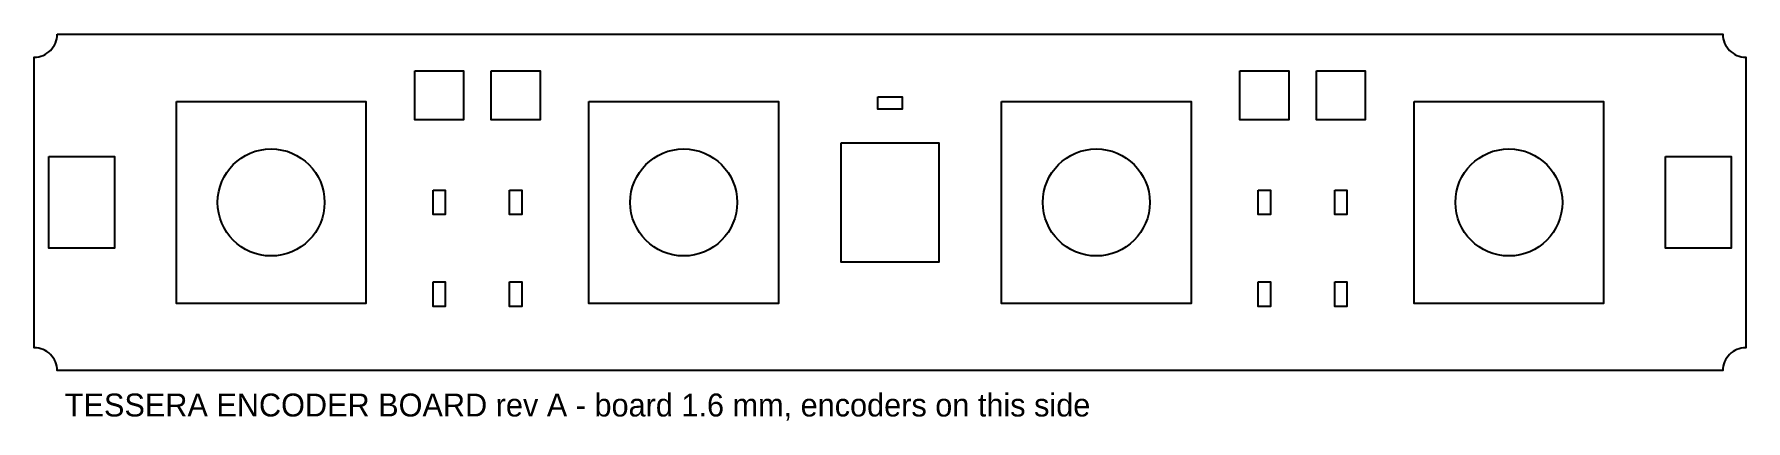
# Model space of a CAD drawing. Header units: millimetres. Extents: x 0 to 112, y -25 to 0.
import ezdxf

# ---------------------------------------------------------------- set-up
doc = ezdxf.new("R2010")
doc.units = ezdxf.units.MM
for name, color, linetype in [('NOTES', 8, 'Continuous'), ('OUTLINE', 7, 'Continuous'), ('PARTS', 3, 'Continuous')]:
    doc.layers.add(name, color=color, linetype=linetype)

msp = doc.modelspace()

# ---------------------------------------------------------------- linework, layer by layer
at = {"layer": 'OUTLINE'}
msp.add_lwpolyline([(1.5, 0), (110.5, 0, 0.414214), (112, -1.5), (112, -20.5, 0.414214), (110.5, -22), (1.5, -22, 0.414214), (0, -20.5), (0, -1.5, 0.414214)], format="xyb", close=True, dxfattribs=at)
at = {"layer": 'PARTS'}
for points in [[(24.9, -2.4), (28.1, -2.4), (28.1, -5.6), (24.9, -5.6)], [(29.9, -2.4), (33.1, -2.4), (33.1, -5.6), (29.9, -5.6)], [(78.9, -2.4), (82.1, -2.4), (82.1, -5.6), (78.9, -5.6)], [(83.9, -2.4), (87.1, -2.4), (87.1, -5.6), (83.9, -5.6)], [(9.3, -4.4), (21.7, -4.4), (21.7, -17.6), (9.3, -17.6)], [(36.3, -4.4), (48.7, -4.4), (48.7, -17.6), (36.3, -17.6)], [(55.2, -4.1), (56.8, -4.1), (56.8, -4.9), (55.2, -4.9)], [(63.3, -4.4), (75.7, -4.4), (75.7, -17.6), (63.3, -17.6)], [(90.3, -4.4), (102.7, -4.4), (102.7, -17.6), (90.3, -17.6)], [(52.8, -7.1), (59.2, -7.1), (59.2, -14.9), (52.8, -14.9)], [(0.95, -8), (5.25, -8), (5.25, -14), (0.95, -14)], [(106.75, -8), (111.05, -8), (111.05, -14), (106.75, -14)], [(26.1, -10.2), (26.9, -10.2), (26.9, -11.8), (26.1, -11.8)], [(31.1, -10.2), (31.9, -10.2), (31.9, -11.8), (31.1, -11.8)], [(80.1, -10.2), (80.9, -10.2), (80.9, -11.8), (80.1, -11.8)], [(85.1, -10.2), (85.9, -10.2), (85.9, -11.8), (85.1, -11.8)], [(26.1, -16.2), (26.9, -16.2), (26.9, -17.8), (26.1, -17.8)], [(31.1, -16.2), (31.9, -16.2), (31.9, -17.8), (31.1, -17.8)], [(80.1, -16.2), (80.9, -16.2), (80.9, -17.8), (80.1, -17.8)], [(85.1, -16.2), (85.9, -16.2), (85.9, -17.8), (85.1, -17.8)]]:
    msp.add_lwpolyline(points, close=True, dxfattribs=at)
for centre in [(15.5, -11), (42.5, -11), (69.5, -11), (96.5, -11)]:
    msp.add_circle(centre, 3.5, dxfattribs=at)

# ---------------------------------------------------------------- texts
at = {"layer": 'NOTES'}
msp.add_text('TESSERA ENCODER BOARD rev A - board 1.6 mm, encoders on this side', height=1.5, dxfattribs=at).set_placement((2, -25))

doc.saveas('drawing.dxf')
